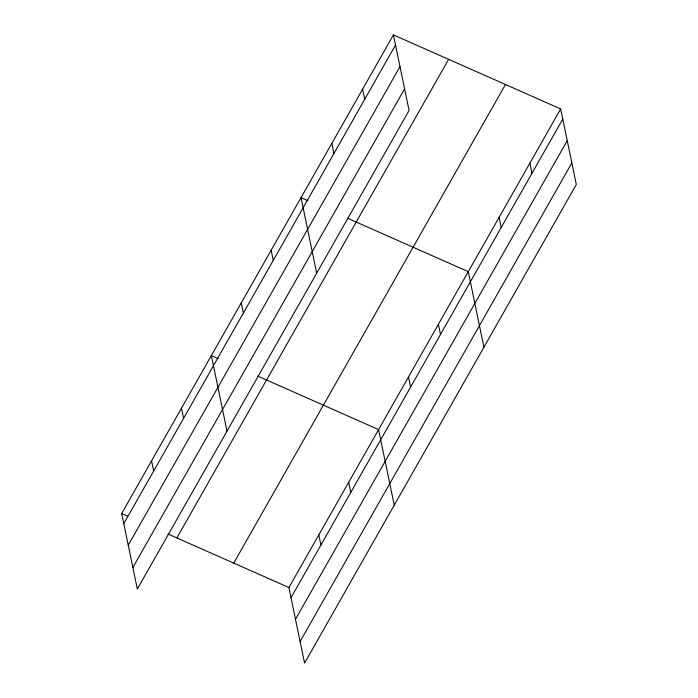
<?xml version="1.0" encoding="UTF-8"?>
<svg xmlns="http://www.w3.org/2000/svg" width="698" height="698" viewBox="0 0 698 698"><rect width="100%" height="100%" fill="white"/><g stroke="black" fill="none" stroke-linecap="round" stroke-linejoin="round"><path stroke-width="1.05" d="M393.428 34.9L409.08 110.467L137.332 589.06L121.688 513.501L393.428 34.9L560.669 108.94L576.312 184.499L304.572 663.1L288.92 587.533L560.669 108.94M123.79 523.64L395.53 45.038M128.258 545.234L399.998 66.633M132.864 567.474L404.604 88.873M176.873 537.931L448.622 59.33M233.734 563.103L505.474 84.502M291.022 597.68L562.763 119.079M295.49 619.266L567.238 140.664M300.096 641.514L571.845 162.913M307.931 200.675L301.039 197.621L316.683 273.188M347.36 218.134L468.271 271.662L483.923 347.22M218.256 358.615L211.363 355.561L227.007 431.128M257.675 376.065L378.595 429.602L394.248 505.16M121.688 513.501L127.594 516.119M168 534.005L288.92 587.533M529.869 163.175L531.972 173.322M499.07 217.418L501.173 227.565M438.379 324.308L440.482 334.447M362.628 89.143L364.731 99.282M408.487 376.955L410.59 387.093M331.838 143.387L333.932 153.525M348.703 482.248L350.806 492.387M271.147 250.268L273.25 260.415M318.812 534.895L320.914 545.033M241.255 302.915L243.358 313.062M181.471 408.208L183.574 418.355M151.579 460.855L153.682 471.002"/></g></svg>
